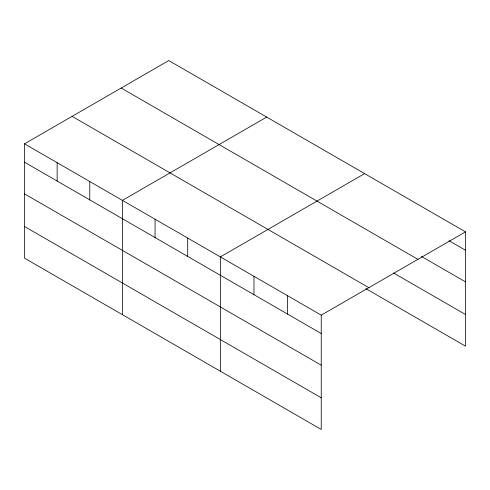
<?xml version="1.0" encoding="UTF-8"?>
<svg xmlns="http://www.w3.org/2000/svg" width="490" height="490" viewBox="0 0 490 490"><rect width="100%" height="100%" fill="white"/><g stroke="black" fill="none" stroke-linecap="round" stroke-linejoin="round"><path stroke-width="0.73" d="M321.232 365.173L321.232 315.156L24.5 143.84L24.5 258.138L321.232 429.454L321.232 365.173L24.5 193.862M365.932 288.677L465.5 346.161L465.5 231.862L168.768 60.546L24.5 143.84M266.689 117.079L122.42 200.373L122.42 314.672M364.615 173.613L220.341 256.907L220.341 371.206M321.232 315.156L465.5 231.862M449.018 240.7L465.5 250.219M421.32 256.374L465.5 281.879M121.159 88.029L417.89 259.345M393.623 273.004L465.5 314.5M72.11 116.351L368.841 287.667M24.5 162.196L321.232 333.512M24.5 226.478L321.232 397.794M287.599 295.74L287.599 314.096M253.973 276.323L253.973 294.68M187.701 238.06L187.701 256.423M155.061 219.22L155.061 237.577M89.78 181.527L89.78 199.889M57.14 162.686L57.14 181.043"/></g></svg>
